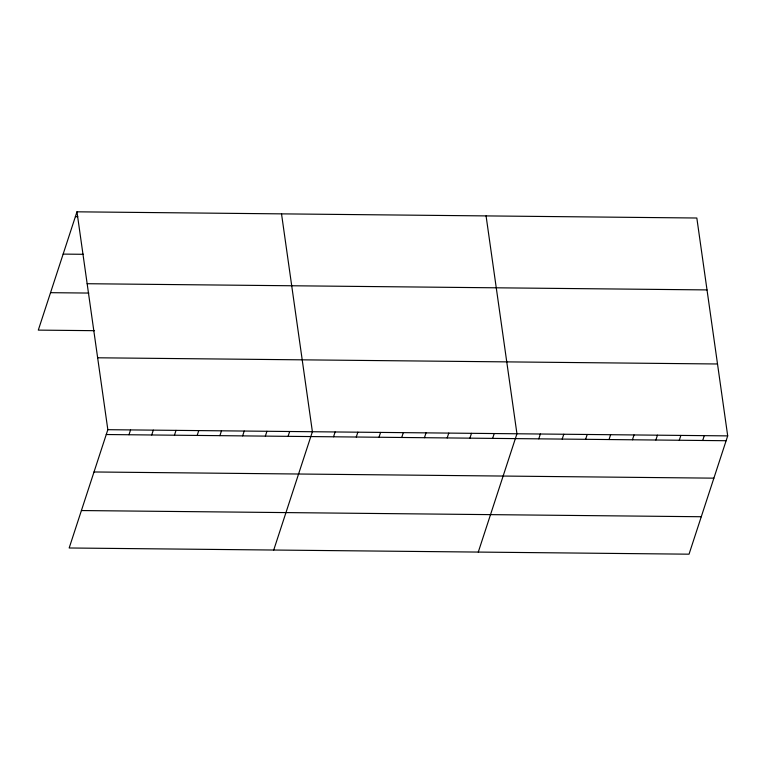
<?xml version="1.0" encoding="UTF-8"?>
<svg xmlns="http://www.w3.org/2000/svg" width="766" height="766" viewBox="0 0 766 766"><rect width="100%" height="100%" fill="white"/><g stroke="black" fill="none" stroke-linecap="round" stroke-linejoin="round"><path stroke-width="1.15" d="M76.964 211.818L107.834 429.688L69.17 547.987L689.036 554.182L727.7 435.883L696.83 218.013L76.964 211.818L38.3 330.117L94.524 330.682M128.985 434.753L130.565 429.918M151.716 434.973L153.296 430.138M174.437 435.203L176.027 430.368M197.168 435.433L198.748 430.597M219.899 435.663L221.479 430.827M242.631 435.883L244.21 431.047M265.352 436.113L266.932 431.277M288.083 436.342L289.663 431.507M273.721 550.036L312.394 431.727L281.524 213.858M333.536 436.792L335.125 431.957M356.267 437.022L357.846 432.187M378.998 437.252L380.578 432.417M401.729 437.472L403.309 432.637M424.45 437.702L426.03 432.867M447.181 437.932L448.761 433.096M469.912 438.152L471.492 433.317M492.634 438.382L494.223 433.546M478.281 552.075L516.945 433.776L486.075 215.907M538.785 438.841L540.365 434.006M562.196 439.081L563.786 434.245M585.617 439.311L587.196 434.475M609.037 439.55L610.617 434.715M632.448 439.78L634.028 434.944M655.868 440.019L657.448 435.174M679.289 440.249L680.869 435.414M702.7 440.479L704.28 435.643M75.384 216.654L77.778 216.682M63.147 254.101L83.484 254.302M87.152 283.717L707.018 289.912M50.537 292.679L88.818 293.062M97.646 357.789L717.512 363.984M107.834 429.688L727.7 435.883M106.254 434.523L726.12 440.718M94.017 471.971L713.883 478.156M81.407 510.549L701.273 516.734"/></g></svg>
